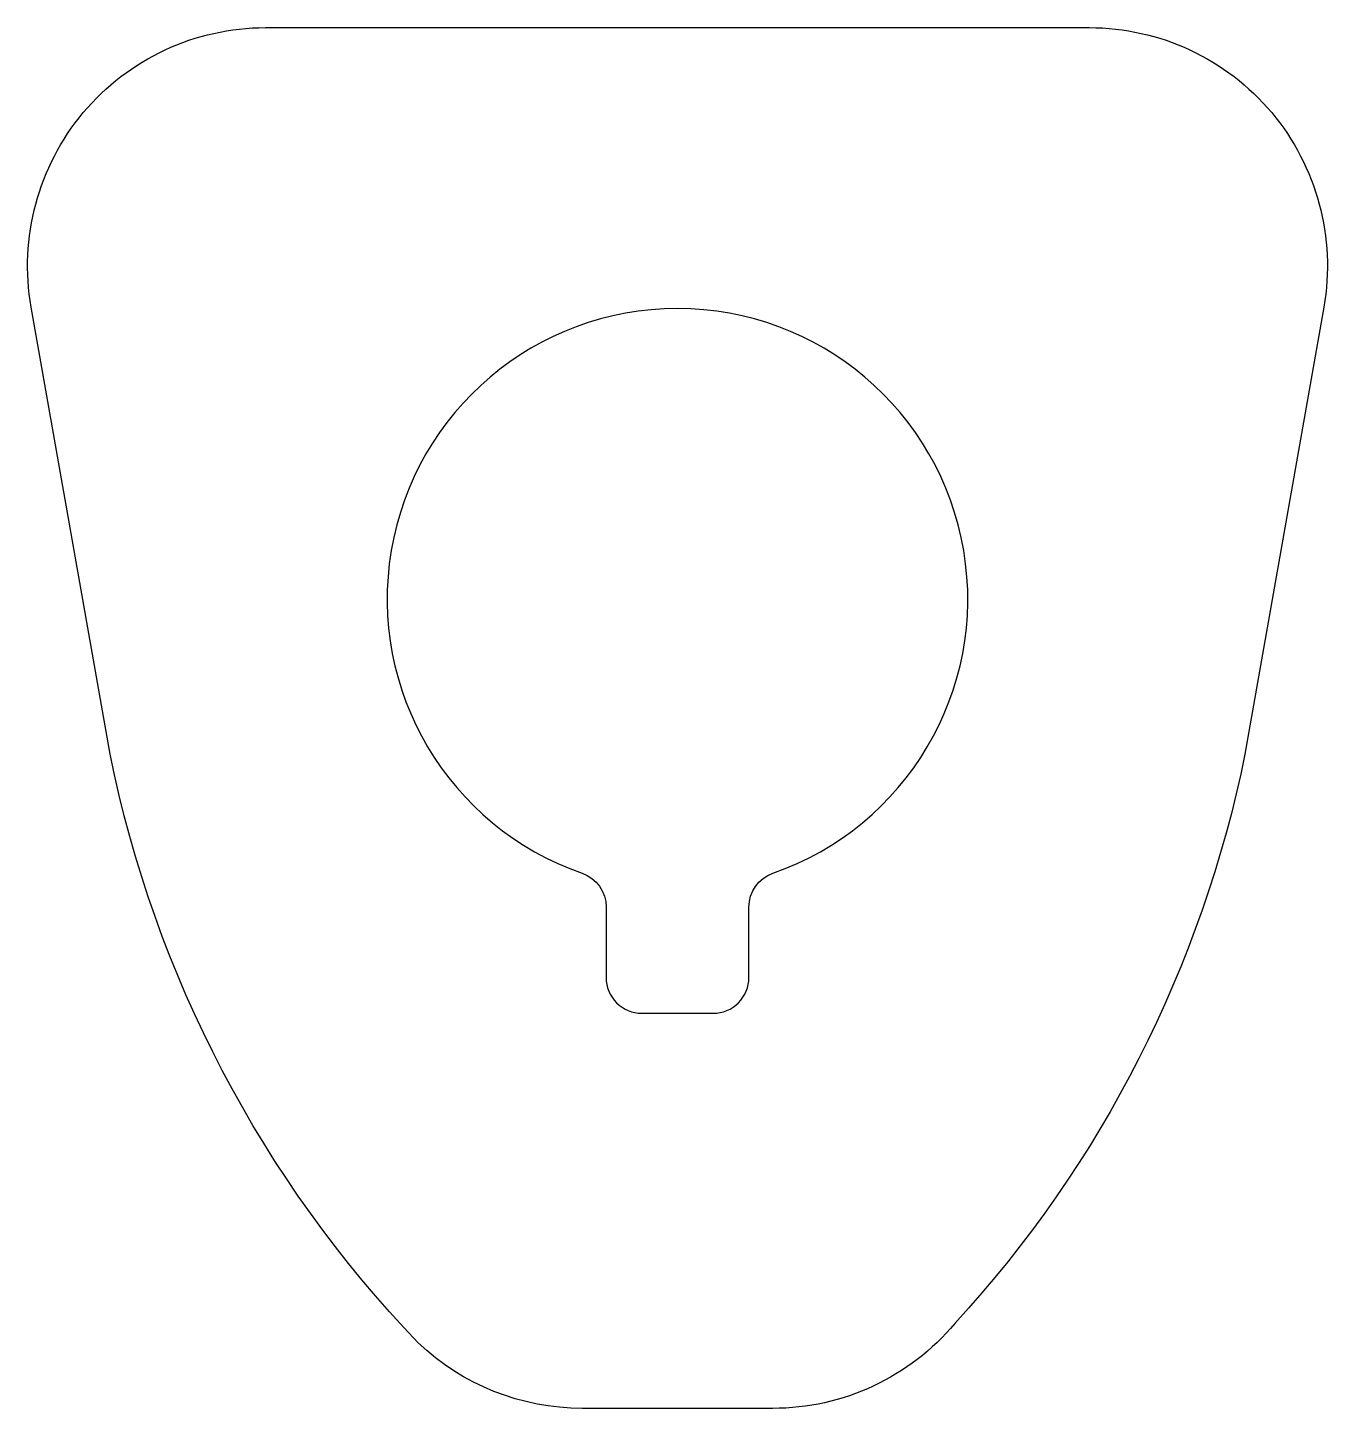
# Model space of a CAD drawing. Extents: x 933.1 to 960.4, y -13.7 to 15.3.
import ezdxf

# ---------------------------------------------------------------- set-up
doc = ezdxf.new("R2010")
doc.units = 0
doc.header["$LTSCALE"] = 15
doc.layers.get('0').update_dxf_attribs({"linetype": 'CONTINUOUS'})

msp = doc.modelspace()

# ---------------------------------------------------------------- linework, layer by layer
at = {"ltscale": 0.05}
for points in [[(933.208, 9.424, -0.466305), (938.132, 15.292), (955.441, 15.292, -0.466305), (960.365, 9.424), (958.709, 0.033, -0.136688), (952.616, -11.922, -0.221653), (948.787, -13.708), (944.787, -13.708, -0.192489), (941.34, -12.33, -0.142387), (934.864, 0.033)], [(947.537, -5.408, 0.414214), (948.287, -4.658), (948.287, -3.178, -0.319257), (948.79, -2.469, 5.919969), (944.783, -2.469, -0.319257), (945.287, -3.178), (945.287, -4.658, 0.414214), (946.037, -5.408)]]:
    msp.add_lwpolyline(points, format="xyb", close=True, dxfattribs=at)

doc.saveas('drawing.dxf')
